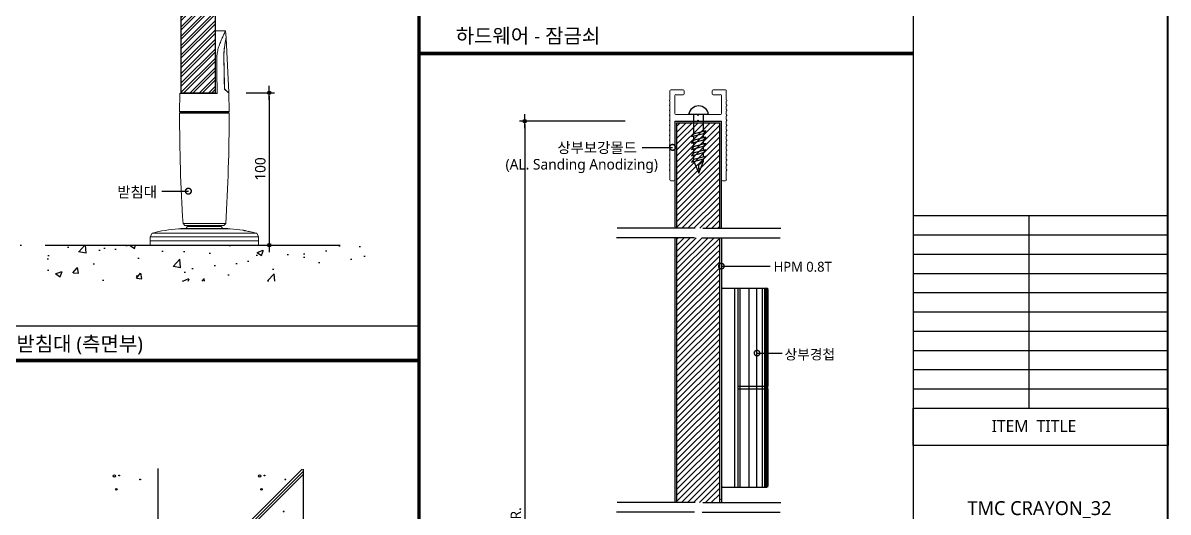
# Model space of a CAD drawing. Extents: x -256 to 8104, y -176 to 5714.
# Drawn here: x 4694 to 7984, y 2333 to 3740 of the extents above; entities that cross this region are included whole.
import ezdxf
from ezdxf.enums import TextEntityAlignment as Align

# ---------------------------------------------------------------- set-up
doc = ezdxf.new("R2010")
doc.units = 0
doc.header["$LTSCALE"] = 30
doc.linetypes.add('CEN', pattern=[62, 60, -1, 0, -1])
doc.linetypes.add('HIDDEN2', pattern=[4.7625, 3.175, -1.5875])
doc.layers.get('0').update_dxf_attribs({"linetype": 'CONTINUOUS'})
doc.layers.get('DEFPOINTS').update_dxf_attribs({"linetype": 'CONTINUOUS'})
for name, color, linetype in [('C', 2, 'CONTINUOUS'), ('curior-0Line', 252, 'CONTINUOUS'), ('DIM', 7, 'CONTINUOUS'), ('FIN', 5, 'CONTINUOUS'), ('HAT', 8, 'CONTINUOUS'), ('TIT', 3, 'CONTINUOUS'), ('기타', 1, 'CONTINUOUS'), ('문자', 3, 'CONTINUOUS'), ('부자재', 4, 'CONTINUOUS'), ('상부보강몰드', 4, 'HIDDEN2'), ('중심선', 1, 'CEN'), ('치수', 1, 'CONTINUOUS'), ('판넬', 2, 'CONTINUOUS'), ('해치', 8, 'CONTINUOUS')]:
    doc.layers.add(name, color=color, linetype=linetype)
doc.styles.add('돋움', font='malgun.ttf')
doc.dimstyles.new('10', dxfattribs={"dimscale": 10, "dimtxt": 3, "dimasz": 1, "dimexe": 1.5, "dimexo": 2, "dimgap": 1, "dimtad": 1, "dimdec": 0, "dimlunit": 6, "dimtxsty": '돋움', "dimblk": 'DIMDOT', "dimcen": -1, "dimdle": 1.5, "dimclrt": 3, "dimazin": 3, "dimtfac": 1, "dimtdec": 0, "dimtix": 1, "dimtmove": 2, "dimatfit": 3, "dimldrblk": 'DIMDOT', "dimarcsym": 0})
pattern_1 = [(45, (110838.018, -6725.627), (-8.55643, 8.55643), [])]

# ---------------------------------------------------------------- blocks, each defined once
blk = doc.blocks.new('DIMDOT')
at = {"linetype": 'Continuous'}
blk.add_line((-2, 0), (2, 0), dxfattribs=at)
for radius in [0.5, 0.25]:
    blk.add_circle((0, 0), radius, dxfattribs=at)
blk = doc.blocks.new('*D871')
at = {"layer": 'DEFPOINTS', "color": 0}
for p in [(124800.2, -3232.6), (124491.5, -5535.8), (124800.2, -5535.8)]:
    blk.add_point(p, dxfattribs=at)
at = {"layer": 'DIM', "color": 0, "lineweight": -2, "ltscale": 10}
for p, q in [((124780.2, -3232.6), (124476.5, -3232.6)), ((124491.5, -3242.6), (124491.5, -5525.8)), ((124780.2, -5535.8), (124476.5, -5535.8))]:
    blk.add_line(p, q, dxfattribs=at)
at = {"layer": 'DIM', "color": 0, "lineweight": -2, "xscale": 10, "yscale": 10, "zscale": 10}
for p, rotation in [((124491.5, -3232.6), 90), ((124491.5, -5535.8), 270)]:
    blk.add_blockref('DIMDOT', p, dxfattribs=dict(at, rotation=rotation))
at = {"layer": 'DIM', "color": 3, "insert": (124466.2, -4384.2), "char_height": 30, "attachment_point": 5, "rotation": 90, "style": '돋움'}
blk.add_mtext('VAR.', dxfattribs=at)
blk = doc.blocks.new('A$C13EB2441')
for p, q in [((0.837, 7.375), (0.837, 14.115)), ((0.837, 6.74), (0.837, 0))]:
    blk.add_line(p, q)
blk = doc.blocks.new('_DOTSMALL')
at = {"color": 0, "linetype": 'ByBlock', "const_width": 0.5}
blk.add_lwpolyline([(-0.0625, 0, 1), (0.0625, 0, 1)], format="xyb", close=True, dxfattribs=at)
blk = doc.blocks.new('A$C63EC304E')
at = {"layer": '치수', "color": 1, "xscale": 2.5, "yscale": 2.5, "zscale": 2.5, "rotation": 234.3098741996962}
blk.add_blockref('_DOTSMALL', (0.31, 0.31), dxfattribs=at)
blk = doc.blocks.new('A$C2BC9653E')
at = {"layer": '치수', "xscale": 0.3333333333333333, "yscale": 0.3333333333333333, "zscale": 0.3333333333333333}
blk.add_blockref('A$C63EC304E', (0, 0), dxfattribs=at)
blk = doc.blocks.new('A$C7FC71301')
at = {"layer": '치수', "rotation": 180}
blk.add_blockref('A$C2BC9653E', (0.208, 0.208), dxfattribs=at)
blk = doc.blocks.new('A$C4A20372B')
at = {"layer": '치수'}
blk.add_blockref('A$C7FC71301', (0, 0), dxfattribs=at)
blk = doc.blocks.new('A$C566469F5')
at = {"layer": '치수'}
blk.add_blockref('A$C4A20372B', (0, 0), dxfattribs=at)
blk = doc.blocks.new('A$C7E317CD4')
at = {"layer": '해치', "xscale": 2, "yscale": 2, "zscale": 2}
blk.add_blockref('A$C566469F5', (0, 0), dxfattribs=at)
blk = doc.blocks.new('A$C601D7F27')
at = {"layer": '치수'}
blk.add_blockref('A$C7E317CD4', (0, 0), dxfattribs=at)
blk = doc.blocks.new('A$C38802C08')
at = {"layer": '치수'}
blk.add_blockref('A$C601D7F27', (0, 0), dxfattribs=at)
blk = doc.blocks.new('*D873')
at = {"layer": 'DEFPOINTS', "color": 0}
for p in [(123671.3, -3150.9), (123614.6, -3589.1), (123757.5, -3589.1)]:
    blk.add_point(p, dxfattribs=at)
at = {"layer": 'DIM', "color": 0, "lineweight": -2, "ltscale": 10}
for p, q in [((123691.3, -3150.9), (123772.5, -3150.9)), ((123757.5, -3160.9), (123757.5, -3579.1)), ((123634.6, -3589.1), (123772.5, -3589.1))]:
    blk.add_line(p, q, dxfattribs=at)
at = {"layer": 'DIM', "color": 0, "lineweight": -2, "xscale": 10, "yscale": 10, "zscale": 10}
for p, rotation in [((123757.5, -3150.9), 90), ((123757.5, -3589.1), 270)]:
    blk.add_blockref('DIMDOT', p, dxfattribs=dict(at, rotation=rotation))
at = {"layer": 'DIM', "color": 3, "insert": (123731.9, -3370), "char_height": 30, "attachment_point": 5, "rotation": 90, "style": '돋움'}
blk.add_mtext('100', dxfattribs=at)
blk = doc.blocks.new('CRAYON_32', base_point=(118355.6, -6689.9))
at = {"layer": 'HAT'}
h = blk.add_hatch(dxfattribs=at)
h.set_pattern_fill('ANSI32', color=256, scale=2, style=0)
h.set_pattern_definition([(45, (110056.944, -6965.801), (-13.470384, 13.470384), []), (45, (110065.925, -6965.801), (-13.470384, 13.470384), [])])
h.paths.add_polyline_path([(123503.4, -3151), (123602.9, -3151), (123602.9, -2836.6), (123503.4, -2836.6)])
at = {"layer": 'HAT', "transparency": 33554687}
h = blk.add_hatch(dxfattribs=at)
h.set_pattern_fill('ANSI31', color=256, scale=3.811219)
h.set_pattern_definition(pattern_1)
h.paths.add_polyline_path([(124981.5, -3540.3), (125002.6, -3540.3), (125051.6, -3540.3), (125051.6, -3237.3), (124927.7, -3237.3), (124927.7, -3540.3)])
at = {"layer": 'HAT'}
h = blk.add_hatch(dxfattribs=at)
h.set_pattern_fill('ANSI31', color=256, scale=3.811219, style=0)
h.set_pattern_definition(pattern_1)
edge = h.paths.add_edge_path()
edge.add_line((125051.6, -3614.4), (124995, -3614.4))
edge.add_arc((124993, -3614.4), 1.99, -54.3099, 0, ccw=False)
edge.add_arc((124993, -3614.4), 1.99, 125.6901, 305.6901, ccw=False)
edge.add_arc((124993, -3614.4), 1.99, 0, 125.6901, ccw=False)
edge.add_line((124995, -3614.4), (125051.6, -3614.4))
edge.add_line((125051.6, -3614.4), (125051.6, -3567.9))
edge.add_line((125051.6, -3567.9), (125041.8, -3567.9))
edge.add_spline(control_points=[(125039.1, -3575.4), (125040, -3572.9), (125040.9, -3570.4), (125041.8, -3567.9)], knot_values=[0, 0, 0, 0, 0.152076, 0.152076, 0.152076, 0.152076], degree=3, periodic=0)
edge.add_line((125041.8, -3567.9), (124989.7, -3567.9))
edge.add_line((124989.7, -3567.9), (124989.7, -4328.8))
edge.add_line((124989.7, -4328.8), (125043.7, -4328.8))
edge.add_spline(control_points=[(125043.7, -4328.8), (125046.7, -4320.4), (125049.6, -4313), (125051.6, -4309.4)], knot_values=[0.152076, 0.152076, 0.152076, 0.152076, 0.673721, 0.673721, 0.673721, 0.673721], degree=3, periodic=0)
edge.add_spline(control_points=[(125053.9, -4328.8), (125054.4, -4319.2), (125055.4, -4304.6), (125052.6, -4307.4), (125051.6, -4309.4)], knot_values=[0.673721, 0.673721, 0.673721, 0.673721, 1.332503, 1.60798, 1.60798, 1.60798, 1.60798], degree=3, periodic=0)
edge.add_line((125051.6, -4309.4), (125051.6, -3614.4))
h.paths.add_polyline_path([(124989.7, -3567.9), (124927.7, -3567.9), (124927.7, -4328.8), (124989.7, -4328.8)])
at = {"layer": '해치'}
h = blk.add_hatch(dxfattribs=at)
h.set_pattern_fill('AR-CONC', color=256, style=0)
h.set_pattern_definition([(50, (121595.11, -5125.81), (182.185, -15.939), [19.05, -209.55]), (355, (121595.11, -5125.81), (-35.243, 191.057), [15.24, -167.64]), (100.451, (121610.3, -5127.14), (146.943, 175.117), [16.19, -178.09]), (46.184, (121595.1, -5075.01), (271.079, -42.042), [28.575, -314.325]), (96.636, (121617.7, -5078.52), (237.404, 247.426), [24.285, -267.135]), (351.184, (121595.1, -5075), (237.405, 247.425), [22.86, -251.46]), (21, (121620.51, -5087.71), (151.615, -102.2655), [19.05, -209.55]), (326, (121620.51, -5087.71), (61.802, 184.188), [15.24, -167.64]), (71.4514, (121633.15, -5096.23), (213.416, 81.923), [16.19, -178.09]), (37.5, (121595.11, -5125.81), (3.0886, 84.555), [0, -165.608, 0, -170.18, 0, -168.275]), (7.5, (121595.11, -5125.81), (66.8197, 100.1806), [0, -97.028, 0, -161.798, 0, -64.135]), (327.5, (121538.47, -5125.81), (135.5906, -5.7287), [0, -63.5, 0, -198.12, 0, -262.89]), (317.5, (121513.07, -5125.81), (148.129, 25.4265), [0, -82.55, 0, -131.572, 0, -186.69])])
h.paths.add_polyline_path([(124074.7, -3692.1), (124074.7, -3589.1), (123024.5, -3589.1), (123024.5, -3692.1)])
at = {"color": 2}
blk.add_line((123113.9, -3589.1), (123961.5, -3589.1), dxfattribs=at)
at = {"color": 8}
blk.add_line((122802.3, -3820.6), (124187.5, -3820.6), dxfattribs=at)
blk.add_line((123855.5, -5009.7), (123855.5, -4232.9))
at = {"color": 8, "const_width": 10}
for points in [[(124187.5, -6689.8), (124187.5, -1151.5)], [(124187.5, -3037.8), (125607.2, -3037.8)], [(118403, -3920.6), (124187.5, -3920.6)]]:
    blk.add_lwpolyline(points, dxfattribs=at)
at = {"color": 2}
for points in [[(118354.9, -1151.5), (125607.2, -1151.5), (125607.2, -6689.8), (118354.9, -6689.8)], [(118354.9, -1151.5), (125607.2, -1151.5), (125607.2, -6689.8), (118354.9, -6689.8)], [(118354.9, -1151.5), (126336.8, -1151.5), (126336.8, -6689.8), (118354.9, -6689.8)]]:
    blk.add_lwpolyline(points, close=True, dxfattribs=at)
at = {"layer": 'C'}
for p, q in [((124927.7, -3237.3), (124927.7, -3540.3)), ((124927.7, -3237.3), (125051.6, -3237.3)), ((124927.7, -3237.3), (125051.6, -3237.3)), ((124927.7, -3237.3), (125051.6, -3237.3)), ((125051.6, -3540.3), (125051.6, -3237.3)), ((124927.7, -3567.9), (124927.7, -4328.8)), ((125051.6, -4328.8), (125051.6, -3567.9))]:
    blk.add_line(p, q, dxfattribs=at)
at = {"layer": 'curior-0Line'}
for p, q in [((125607.2, -1151.5), (125607.2, -6689)), ((125607.6, -3503.9), (126339.7, -3503.9)), ((125939.8, -3503.9), (125939.8, -4057.7)), ((125607.6, -3559.3), (126339.7, -3559.3)), ((125607.6, -3614.7), (126339.7, -3614.7)), ((125607.6, -3670), (126339.7, -3670)), ((125607.6, -3725.4), (126339.7, -3725.4)), ((125607.6, -3780.8), (126339.7, -3780.8)), ((125607.6, -3836.2), (126339.7, -3836.2)), ((125607.6, -3891.5), (126339.7, -3891.5)), ((125607.6, -3946.9), (126339.7, -3946.9)), ((125607.6, -4002.3), (126339.7, -4002.3)), ((125607.6, -4057.7), (126339.7, -4057.7))]:
    blk.add_line(p, q, dxfattribs=at)
for points in [[(126339.7, -1151.5), (125607.2, -1151.5), (125607.2, -6689.8), (126339.7, -6689.8)], [(125607.6, -4057.7), (126339.7, -4057.7), (126339.7, -4165.4), (125607.6, -4165.4)]]:
    blk.add_lwpolyline(points, close=True, dxfattribs=at)
at = {"layer": 'FIN', "color": 4, "linetype": 'Continuous', "lineweight": 15}
for p, q in [((123632.2, -2972.9), (123602.9, -2972.9)), ((123602.9, -2972.9), (123602.9, -3044.5)), ((123633.3, -2993.3), (123632.2, -2972.9)), ((123503.4, -3151), (123501.1, -3153.1)), ((123503.4, -3151), (123602.9, -3151)), ((123642.3, -3204.3), (123641, -3150.9)), ((123502.4, -3206.9), (123639.8, -3206.9)), ((123509.8, -3527.2), (123515.2, -3532.6)), ((123627.1, -3532.6), (123515.2, -3532.6)), ((123522.8, -3534.9), (123517.7, -3540.8)), ((123624.6, -3540.8), (123517.7, -3540.8)), ((123522.8, -3532.6), (123522.8, -3534.9)), ((123522.8, -3534.9), (123619.5, -3534.9)), ((123619.5, -3534.9), (123619.5, -3532.6)), ((123624.6, -3540.8), (123619.5, -3534.9)), ((123627.1, -3532.6), (123632.5, -3527.2)), ((123420.8, -3554.9), (123415.9, -3565.4)), ((123415.9, -3565.4), (123415.9, -3576.3)), ((123415.9, -3576.3), (123415.9, -3589.1)), ((123726.3, -3565.4), (123721.5, -3554.9)), ((123726.3, -3576.3), (123726.3, -3565.4)), ((123726.3, -3589.1), (123726.3, -3576.3)), ((123415.9, -3589.1), (123726.3, -3589.1))]:
    blk.add_line(p, q, dxfattribs=at)
at = {"layer": 'FIN', "linetype": 'Continuous', "lineweight": 15}
for p, q in [((123607.1, -3044.5), (123602.9, -3044.5)), ((123626.8, -3046.5), (123627.1, -3046.5)), ((123627.4, -3071.9), (123627.8, -3071.9)), ((123628.5, -3122.8), (123628.8, -3122.8)), ((123607.5, -3153.1), (123501.1, -3153.1)), ((123628.6, -3137.6), (123629.1, -3137.6)), ((123628.8, -3137.8), (123629.1, -3137.8)), ((123630.8, -3141.9), (123630.3, -3141.9)), ((123640.5, -3150.4), (123641, -3150.4)), ((123499.9, -3204.4), (123642.3, -3204.4)), ((123642.4, -3209.4), (123499.9, -3209.4)), ((123645.4, -3541.9), (123496.8, -3541.9)), ((123498.7, -3541.7), (123643.5, -3541.7)), ((123509.8, -3527.2), (123632.5, -3527.2)), ((123726.3, -3565.4), (123415.9, -3565.4)), ((123726.3, -3576.3), (123415.9, -3576.3)), ((123415.9, -3576.3), (123726.3, -3576.3)), ((123420.8, -3554.9), (123721.5, -3554.9)), ((123428.6, -3590.1), (123428.6, -3589.1)), ((123428.7, -3590.1), (123428.6, -3590.1)), ((123428.7, -3590.1), (123428.7, -3589.1)), ((123439.4, -3590.1), (123428.7, -3590.1)), ((123439.4, -3590.1), (123439.4, -3589.1)), ((123439.5, -3590.1), (123439.4, -3590.1)), ((123439.5, -3590.1), (123439.5, -3589.1)), ((123588.9, -3590.1), (123588.9, -3589.1)), ((123594, -3590.1), (123588.9, -3590.1)), ((123594, -3590.1), (123594, -3589.1)), ((123601.1, -3590.1), (123601.1, -3589.1)), ((123601.2, -3590.1), (123601.2, -3589.1)), ((123601.4, -3590.1), (123601.4, -3589.1)), ((123601.9, -3590.1), (123601.9, -3589.1)), ((123604.1, -3590.1), (123601.9, -3590.1)), ((123604.1, -3590.1), (123604.1, -3589.1)), ((123604.9, -3590.1), (123604.1, -3590.1)), ((123604.9, -3590.1), (123604.9, -3589.1)), ((123605.6, -3590.1), (123604.9, -3590.1)), ((123605.6, -3590.1), (123605.6, -3589.1)), ((123605.9, -3590.1), (123605.6, -3590.1)), ((123605.9, -3590.1), (123605.9, -3589.1)), ((123606, -3590.1), (123605.9, -3590.1)), ((123606.1, -3590.1), (123606.1, -3589.1)), ((123607.7, -3590.1), (123607.7, -3589.1)), ((123609.6, -3590.1), (123609.6, -3589.1)), ((123609.6, -3590.1), (123609.6, -3589.1)), ((123610.3, -3590.1), (123609.7, -3590.1)), ((123610.3, -3590.1), (123610.3, -3589.1)), ((123610.7, -3590.1), (123610.3, -3590.1)), ((123610.7, -3590.1), (123610.7, -3589.1)), ((123611.4, -3590.1), (123610.7, -3590.1)), ((123611.4, -3590.1), (123611.4, -3589.1)), ((123700.7, -3590.1), (123700.7, -3589.1)), ((123702.5, -3590.1), (123702.5, -3589.1)), ((123706.3, -3590.1), (123706.3, -3589.1)), ((123710.2, -3590.1), (123710.2, -3589.1)), ((123712, -3590.1), (123712, -3589.1))]:
    blk.add_line(p, q, dxfattribs=at)
at = {"layer": 'FIN', "color": 4, "linetype": 'Continuous', "lineweight": 15, "flags": 128}
for points in [[(123641.1, -3150.4), (123637.8, -3072.1), (123633.4, -2993.8)], [(123501.1, -3153.1), (123501, -3154.9), (123499.9, -3204.4)]]:
    blk.add_lwpolyline(points, dxfattribs=at)
at = {"layer": 'FIN', "color": 4, "linetype": 'Continuous', "lineweight": 15}
for centre, radius, start, end in [((123502.5, -3204.4), 2.54, 179.2415, 270), ((123502.4, -3209.5), 2.54, 90, 179.3579), ((128541, -3211.9), 5041.1, 179.9718, 183.5859), ((118815.2, -3218.7), 4827.1, 356.3354, 0.1097), ((123639.8, -3204.4), 2.54, 270, 0.7585), ((123639.8, -3209.5), 2.54, 0.6421, 90), ((123522.8, -3922.6), 381.6, 93.8991, 105.5006), ((123498.9, -3543.2), 1.53, 94.7479, 116.6788), ((123522.8, -3831.2), 290.5, 91.0115, 94.7479), ((123619.5, -3831.2), 290.5, 85.2521, 88.9885), ((123643.4, -3543.2), 1.53, 63.3212, 85.2521), ((123619.5, -3922.6), 381.6, 80.5831, 86.1009), ((123619.5, -3922.6), 381.6, 74.4994, 78.127)]:
    blk.add_arc(centre, radius, start, end, dxfattribs=at)
at = {"layer": 'FIN', "linetype": 'Continuous', "lineweight": 15}
for points, knots in [([(123607.1, -3044.5), (123607.4, -3042.1), (123607.9, -3037.3), (123609.3, -3030.1), (123611.1, -3023.1), (123613.3, -3016.1), (123615.7, -3009.3), (123618.4, -3002.6), (123621.1, -2996.1), (123623.8, -2990.1), (123626.4, -2984.7), (123628.5, -2980.2), (123630.2, -2976.7), (123631.4, -2974.4), (123632.1, -2973.1), (123632.1, -2972.9), (123632.2, -2972.9)], [0, 0, 0, 0, 0.0728557, 0.145726, 0.2204904, 0.2952636, 0.3731809, 0.4510923, 0.5310454, 0.610964, 0.6872809, 0.764789, 0.8294418, 0.895744, 0.9479363, 1, 1, 1, 1]), ([(123633.4, -2993.3), (123633.4, -2993.3), (123633.4, -2993.1), (123633.2, -2994), (123632.9, -2995.9), (123632.4, -2998.6), (123631.7, -3002.6), (123630.8, -3007.7), (123629.9, -3013), (123628.8, -3020.2), (123627.8, -3028.6), (123627, -3038.1), (123626.9, -3043.7), (123626.8, -3046.5)], [0, 0, 0, 0, 0.009684, 0.084411, 0.139342, 0.19575, 0.292674, 0.392034, 0.480465, 0.568929, 0.750269, 0.874667, 1, 1, 1, 1]), ([(123633.4, -2993.8), (123633.4, -2993.9), (123633.4, -2994.1), (123633.1, -2995.6), (123632.7, -2997.7), (123632.2, -3001), (123631.4, -3005.2), (123630.7, -3009.6), (123629.7, -3015.7), (123628.5, -3024.2), (123627.5, -3035), (123627.2, -3042.7), (123627.1, -3046.5)], [0, 0, 0, 0, 0.065081, 0.114014, 0.164283, 0.248685, 0.335215, 0.413903, 0.492623, 0.653874, 0.825661, 1, 1, 1, 1]), ([(123607.5, -3153.1), (123607.5, -3152.4), (123607.5, -3133.9), (123607.3, -3097.7), (123607.2, -3062.3), (123607.1, -3044.5)], [0, 0, 0, 0, 0.020119, 0.51001, 1, 1, 1, 1]), ([(123626.8, -3046.5), (123627.1, -3056.7), (123627.6, -3077.6), (123628.2, -3108), (123628.6, -3128.1), (123628.7, -3137.6)], [0, 0, 0, 0, 0.338608, 0.686805, 1, 1, 1, 1]), ([(123627.1, -3046.5), (123627.2, -3050.7), (123627.4, -3057.1), (123627.6, -3065.6), (123627.7, -3069.8), (123627.8, -3071.9)], [0, 0, 0, 0, 0.499998, 0.749999, 1, 1, 1, 1]), ([(123627.8, -3071.9), (123627.9, -3076.2), (123628.1, -3084.7), (123628.4, -3101.6), (123628.7, -3114.3), (123628.8, -3122.8)], [0, 0, 0, 0, 0.250195, 0.500389, 1, 1, 1, 1]), ([(123630.7, -3142.3), (123630.4, -3142), (123629.7, -3141.3), (123629, -3139.8), (123628.8, -3138.5), (123628.7, -3137.8), (123628.7, -3137.6)], [0, 0, 0, 0, 0.3337457, 0.6692692, 0.9101086, 1, 1, 1, 1]), ([(123629.1, -3137.8), (123629.1, -3138.3), (123629.2, -3139.2), (123629.7, -3140.4), (123630.2, -3141.3), (123630.7, -3141.7), (123630.8, -3141.9)], [0, 0, 0, 0, 0.257997, 0.515126, 0.793816, 1, 1, 1, 1]), ([(123630.7, -3142.3), (123632, -3143.4), (123634.6, -3145.5), (123637.8, -3148.2), (123639.8, -3149.9), (123640.8, -3150.7), (123641.2, -3151), (123641, -3150.9), (123641, -3150.9)], [0, 0, 0, 0, 0.2109513, 0.4254062, 0.683951, 0.8181289, 0.9522979, 1, 1, 1, 1]), ([(123630.8, -3141.9), (123632.3, -3143.1), (123635.4, -3145.6), (123638.6, -3148.3), (123640.7, -3150.1), (123640.9, -3150.3), (123641, -3150.4)], [0, 0, 0, 0, 0.25138, 0.508909, 0.760628, 1, 1, 1, 1]), ([(123601.4, -3590.1), (123601.3, -3590.1), (123601.2, -3590.1), (123601.2, -3590.1), (123601.2, -3590.1)], [0, 0, 0, 0, 0.557964, 1, 1, 1, 1]), ([(123601.9, -3590.1), (123601.8, -3590.1), (123601.6, -3590.1), (123601.4, -3590.1), (123601.4, -3590.1)], [0, 0, 0, 0, 0.561741, 1, 1, 1, 1]), ([(123607.7, -3590.1), (123607.4, -3590.1), (123606.8, -3590.1), (123606.4, -3590.1), (123606.1, -3590.1)], [0, 0, 0, 0, 0.560188, 1, 1, 1, 1]), ([(123609.6, -3590.1), (123609.2, -3590.1), (123608.6, -3590.1), (123608, -3590.1), (123607.7, -3590.1)], [0, 0, 0, 0, 0.559958, 1, 1, 1, 1]), ([(123702.5, -3590.1), (123701.9, -3590.1), (123700.9, -3590.1), (123700.8, -3590.1), (123700.7, -3590.1)], [0, 0, 0, 0, 0.558554, 1, 1, 1, 1]), ([(123704, -3590.1), (123703.4, -3590.1), (123702.5, -3590.1), (123701.8, -3590.1), (123701.5, -3590.1)], [0, 0, 0, 0, 0.558511, 1, 1, 1, 1]), ([(123706.3, -3590.1), (123705.6, -3590.1), (123704.2, -3590.1), (123703, -3590.1), (123702.5, -3590.1)], [0, 0, 0, 0, 0.559859, 1, 1, 1, 1]), ([(123710.2, -3590.1), (123709.5, -3590.1), (123708.3, -3590.1), (123707, -3590.1), (123706.3, -3590.1)], [0, 0, 0, 0, 0.558977, 1, 1, 1, 1]), ([(123712, -3590.1), (123711.9, -3590.1), (123711.7, -3590.1), (123710.7, -3590.1), (123710.2, -3590.1)], [0, 0, 0, 0, 0.559094, 1, 1, 1, 1])]:
    blk.add_open_spline(points, degree=3, knots=knots, dxfattribs=at)
at = {"layer": 'FIN', "color": 4, "linetype": 'Continuous', "lineweight": 15}
for points, knots in [([(123602.9, -3044.5), (123602.9, -3050.8), (123602.9, -3062.9), (123602.9, -3080.6), (123602.9, -3098.3), (123602.9, -3115.9), (123602.9, -3133.6), (123602.9, -3145.3), (123602.9, -3151)], [0, 0, 0, 0, 0.175429, 0.342116, 0.500062, 0.672632, 0.839276, 1, 1, 1, 1]), ([(123681.9, -3546.1), (123681.9, -3546.1), (123681.9, -3546.1), (123682, -3546.1), (123682.2, -3546.2), (123682.3, -3546.2)], [0, 0, 0, 0, 0.110152, 0.664814, 1, 1, 1, 1]), ([(123682.3, -3546.2), (123682.5, -3546.2), (123682.9, -3546.3), (123683.7, -3546.4), (123684.5, -3546.6), (123685.3, -3546.7), (123685.7, -3546.8), (123685.8, -3546.8)], [0, 0, 0, 0, 0.2159727, 0.4318558, 0.6498983, 0.8698049, 1, 1, 1, 1]), ([(123688.8, -3547.5), (123688.2, -3547.4), (123687.2, -3547.2), (123686.2, -3547), (123685.8, -3546.9)], [0, 0, 0, 0, 0.585266, 1, 1, 1, 1]), ([(123685.8, -3546.9), (123685.8, -3546.9), (123685.8, -3547), (123685.8, -3547.1), (123685.8, -3547.2)], [0, 0, 0, 0, 0.495973, 1, 1, 1, 1]), ([(123685.8, -3547.2), (123686.2, -3547.3), (123687.2, -3547.5), (123688.2, -3547.6), (123688.8, -3547.8)], [0, 0, 0, 0, 0.405872, 1, 1, 1, 1]), ([(123701, -3550), (123698.9, -3549.6), (123694.8, -3548.7), (123690.7, -3547.9), (123688.8, -3547.5)], [0, 0, 0, 0, 0.528575, 1, 1, 1, 1]), ([(123688.8, -3547.8), (123688.8, -3547.7), (123688.8, -3547.7), (123688.8, -3547.7), (123688.8, -3547.6)], [0, 0, 0, 0, 0.517301, 1, 1, 1, 1]), ([(123688.8, -3547.6), (123690.7, -3548), (123694.8, -3548.8), (123698.9, -3549.7), (123701, -3550.1)], [0, 0, 0, 0, 0.470682, 1, 1, 1, 1]), ([(123701, -3550.1), (123701, -3550.1), (123701, -3550.1), (123701, -3550), (123701, -3550)], [0, 0, 0, 0, 0.529757, 1, 1, 1, 1])]:
    blk.add_open_spline(points, degree=3, knots=knots, dxfattribs=at)
at = {"layer": 'FIN', "linetype": 'Continuous', "lineweight": 15}
for points in [[(123628.8, -3122.8), (123629.1, -3137.6)], [(123602.9, -3151), (123607.5, -3153.1)], [(123629.1, -3137.6), (123629.1, -3137.8)], [(123601.8, -3590.1), (123601.6, -3590.1)]]:
    blk.add_open_spline(points, degree=1, dxfattribs=at)
at = {"layer": 'FIN', "color": 4, "linetype": 'Continuous', "lineweight": 15}
for points in [[(123682.3, -3546.2), (123682, -3546.1)], [(123685.8, -3546.9), (123689, -3547.5)], [(123688.8, -3547.4), (123689, -3547.4)]]:
    blk.add_open_spline(points, degree=1, dxfattribs=at)
at = {"layer": '기타', "color": 1}
for p, q in [((124976.8, -3268.6), (124976.8, -3213.5)), ((125005.3, -3261), (125005.3, -3213.5)), ((124970.3, -3277), (125005.3, -3267.7)), ((124976.6, -3268.7), (124970.3, -3277)), ((124970.4, -3295.4), (125005.4, -3286.1)), ((124976.6, -3287), (124970.4, -3295.4)), ((124976.6, -3268.7), (125011.6, -3259.4)), ((124976.6, -3287), (125011.6, -3277.7)), ((124976.8, -3287), (124976.8, -3275.3)), ((125011.6, -3259.4), (125005.3, -3267.7)), ((125005.3, -3279.4), (125005.3, -3267.7)), ((125005.3, -3297.7), (125005.3, -3286.1)), ((125011.6, -3277.7), (125005.4, -3286.1)), ((124970.4, -3313.7), (125005.4, -3304.4)), ((124976.7, -3305.4), (124970.4, -3313.7)), ((124970.5, -3332), (125005.5, -3322.7)), ((124976.7, -3305.4), (125011.6, -3296.1)), ((124976.7, -3323.7), (125011.7, -3314.4)), ((124976.8, -3305.3), (124976.8, -3293.7)), ((124976.8, -3323.7), (124976.8, -3312)), ((125005.3, -3316.1), (125005.3, -3304.4)), ((125011.6, -3296.1), (125005.4, -3304.4)), ((125011.7, -3314.4), (125005.5, -3322.7)), ((124976.7, -3323.7), (124970.5, -3332)), ((124970.5, -3350.4), (125005.5, -3341.1)), ((124976.8, -3342.1), (124970.5, -3350.4)), ((124976.8, -3342.1), (124976.8, -3330.4)), ((124976.8, -3342.1), (125011.7, -3332.7)), ((124977.5, -3348.6), (124992, -3382.2)), ((125005.3, -3347.4), (124991.1, -3358.6)), ((124992, -3382.2), (125005.3, -3347.4)), ((125005.3, -3334.5), (125005.3, -3322.8)), ((125005.3, -3347.4), (125005.3, -3341.1)), ((125011.7, -3332.7), (125005.5, -3341.1)), ((124991.1, -3358.6), (124992, -3382.2))]:
    blk.add_line(p, q, dxfattribs=at)
blk.add_arc((124991, -3217.7), 28.9, 8.3784, 171.6216, dxfattribs=at)
at = {"layer": '부자재'}
for p, q in [((125056.3, -3716.5), (125056.3, -4280.6)), ((125060.2, -3712.7), (125185.9, -3712.7)), ((125094.5, -3712.7), (125094.5, -4284.4)), ((125104.1, -3712.7), (125104.1, -4284.4)), ((125189.7, -3716.5), (125189.7, -3994.7)), ((125104.1, -3994.7), (125189.7, -3994.7)), ((125104.1, -4002.4), (125189.7, -4002.4)), ((125188.5, -3994.7), (125188.5, -4002.4)), ((125189.7, -4002.4), (125189.7, -4280.6)), ((125060.2, -4284.4), (125185.9, -4284.4))]:
    blk.add_line(p, q, dxfattribs=at)
for centre, start, end in [((125060.2, -3716.5), 90, 180), ((125185.9, -3716.5), 0, 90), ((125060.2, -4280.6), 180, 270), ((125185.9, -4280.6), 270, 0)]:
    blk.add_arc(centre, 3.81, start, end, dxfattribs=at)
at = {"layer": '상부보강몰드', "linetype": 'Continuous', "lineweight": 15}
for p, q in [((124908.7, -3145), (124908.7, -3170.8)), ((124911.5, -3142.1), (124946.8, -3142.1)), ((124925.8, -3156.4), (124946.8, -3156.4)), ((124949.6, -3145), (124949.6, -3153.5)), ((125029.7, -3145), (125029.7, -3153.5)), ((125067.8, -3142.1), (125032.5, -3142.1)), ((125053.5, -3156.4), (125032.5, -3156.4)), ((125070.6, -3145), (125070.6, -3170.8)), ((124908.7, -3175.2), (124908.7, -3185.1)), ((124908.7, -3175.2), (124908.7, -3185.1)), ((124908.7, -3189.5), (124908.7, -3199.4)), ((124908.7, -3189.5), (124908.7, -3199.4)), ((124923, -3210.6), (124923, -3159.2)), ((125056.3, -3210.6), (125056.3, -3159.2)), ((125070.6, -3175.2), (125070.6, -3185.1)), ((125070.6, -3175.2), (125070.6, -3185.1)), ((125070.6, -3189.5), (125070.6, -3199.4)), ((125070.6, -3189.5), (125070.6, -3199.4)), ((124908.7, -3203.8), (124908.7, -3213.7)), ((124908.7, -3203.8), (124908.7, -3213.7)), ((124908.7, -3218.1), (124908.7, -3228)), ((124908.7, -3218.1), (124908.7, -3228)), ((124987.3, -3213.5), (124925.8, -3213.5)), ((124989.7, -3216.4), (124987.3, -3213.5)), ((124992, -3213.5), (124989.7, -3216.4)), ((124992, -3213.5), (125053.5, -3213.5)), ((125070.6, -3203.8), (125070.6, -3213.7)), ((125070.6, -3203.8), (125070.6, -3213.7)), ((125070.6, -3218.1), (125070.6, -3228)), ((125070.6, -3218.1), (125070.6, -3228)), ((124908.7, -3232.4), (124908.7, -3242.3)), ((124908.7, -3232.4), (124908.7, -3242.3)), ((124908.7, -3246.7), (124908.7, -3256.6)), ((124908.7, -3246.7), (124908.7, -3256.6)), ((124923, -3232.6), (124923, -3401.2)), ((124923, -3232.6), (124987.3, -3232.6)), ((124987.3, -3232.6), (124989.7, -3229.7)), ((124989.7, -3229.7), (124992, -3232.6)), ((125056.3, -3232.6), (124992, -3232.6)), ((125056.3, -3232.6), (125056.3, -3401.2)), ((125070.6, -3232.4), (125070.6, -3242.3)), ((125070.6, -3232.4), (125070.6, -3242.3)), ((125070.6, -3246.7), (125070.6, -3256.6)), ((125070.6, -3246.7), (125070.6, -3256.6)), ((124908.7, -3270.9), (124908.7, -3261)), ((124908.7, -3275.3), (124908.7, -3285.2)), ((124908.7, -3299.5), (124908.7, -3289.6)), ((125070.6, -3270.9), (125070.6, -3261)), ((125070.6, -3275.3), (125070.6, -3285.2)), ((125070.6, -3299.5), (125070.6, -3289.6)), ((124908.7, -3313.8), (124908.7, -3303.8)), ((124908.7, -3328.1), (124908.7, -3318.1)), ((125070.6, -3313.8), (125070.6, -3303.8)), ((125070.6, -3328.1), (125070.6, -3318.1)), ((124908.7, -3342.4), (124908.7, -3332.4)), ((124908.7, -3356.6), (124908.7, -3346.7)), ((125070.6, -3342.4), (125070.6, -3332.4)), ((125070.6, -3356.6), (125070.6, -3346.7)), ((124908.7, -3370.9), (124908.7, -3361)), ((124908.7, -3401.2), (124908.7, -3375.3)), ((125070.6, -3370.9), (125070.6, -3361)), ((125070.6, -3401.2), (125070.6, -3375.3)), ((124911.5, -3404.1), (124920.1, -3404.1)), ((125067.8, -3404.1), (125059.2, -3404.1))]:
    blk.add_line(p, q, dxfattribs=at)
for centre, radius, start, end in [((124911.5, -3145), 2.86, 90, 180), ((124911.5, -3145), 2.86, 90, 180), ((124925.8, -3159.2), 2.86, 90, 180), ((124946.8, -3145), 2.86, 0, 90), ((124946.8, -3153.5), 2.86, 270, 0), ((125032.5, -3145), 2.86, 90, 180), ((125032.5, -3153.5), 2.86, 180, 270), ((125053.5, -3159.2), 2.86, 0, 90), ((125067.8, -3145), 2.86, 0, 90), ((125067.8, -3145), 2.86, 0, 90), ((124908.7, -3173), 1.43, 113.5782, 246.4218), ((124908.7, -3173), 1.43, 113.5782, 246.4218), ((124908.7, -3173), 1.43, 113.5782, 246.4218), ((124908.7, -3173), 1.43, 113.5782, 246.4218), ((124908.7, -3187.3), 1.43, 113.5782, 246.4218), ((124908.7, -3187.3), 1.43, 113.5782, 246.4218), ((124908.7, -3187.3), 1.43, 113.5782, 246.4218), ((124908.7, -3187.3), 1.43, 113.5782, 246.4218), ((124907.7, -3170.8), 0.953, 293.5782, 0), ((124907.7, -3170.8), 0.953, 293.5782, 0), ((124907.7, -3170.8), 0.953, 293.5782, 0), ((124907.7, -3170.8), 0.953, 293.5782, 0), ((124907.7, -3175.2), 0.953, 0, 66.4218), ((124907.7, -3175.2), 0.953, 0, 66.4218), ((124907.7, -3175.2), 0.953, 0, 66.4218), ((124907.7, -3175.2), 0.953, 0, 66.4218), ((124907.7, -3185.1), 0.953, 293.5782, 0), ((124907.7, -3185.1), 0.953, 293.5782, 0), ((124907.7, -3185.1), 0.953, 293.5782, 0), ((124907.7, -3185.1), 0.953, 293.5782, 0), ((124907.7, -3189.5), 0.953, 0, 66.4218), ((124907.7, -3189.5), 0.953, 0, 66.4218), ((124907.7, -3189.5), 0.953, 0, 66.4218), ((124907.7, -3189.5), 0.953, 0, 66.4218), ((125071.6, -3170.8), 0.953, 180, 246.4218), ((125071.6, -3170.8), 0.953, 180, 246.4218), ((125071.6, -3170.8), 0.953, 180, 246.4218), ((125071.6, -3170.8), 0.953, 180, 246.4218), ((125071.6, -3175.2), 0.953, 113.5782, 180), ((125071.6, -3175.2), 0.953, 113.5782, 180), ((125071.6, -3175.2), 0.953, 113.5782, 180), ((125071.6, -3175.2), 0.953, 113.5782, 180), ((125071.6, -3185.1), 0.953, 180, 246.4218), ((125071.6, -3185.1), 0.953, 180, 246.4218), ((125071.6, -3185.1), 0.953, 180, 246.4218), ((125071.6, -3185.1), 0.953, 180, 246.4218), ((125071.6, -3189.5), 0.953, 113.5782, 180), ((125071.6, -3189.5), 0.953, 113.5782, 180), ((125071.6, -3189.5), 0.953, 113.5782, 180), ((125071.6, -3189.5), 0.953, 113.5782, 180), ((125070.6, -3173), 1.43, 293.5782, 66.4218), ((125070.6, -3173), 1.43, 293.5782, 66.4218), ((125070.6, -3173), 1.43, 293.5782, 66.4218), ((125070.6, -3173), 1.43, 293.5782, 66.4218), ((125070.6, -3187.3), 1.43, 293.5782, 66.4218), ((125070.6, -3187.3), 1.43, 293.5782, 66.4218), ((125070.6, -3187.3), 1.43, 293.5782, 66.4218), ((125070.6, -3187.3), 1.43, 293.5782, 66.4218), ((124908.7, -3201.6), 1.43, 113.5782, 246.4218), ((124908.7, -3201.6), 1.43, 113.5782, 246.4218), ((124908.7, -3201.6), 1.43, 113.5782, 246.4218), ((124908.7, -3201.6), 1.43, 113.5782, 246.4218), ((124908.7, -3215.9), 1.43, 113.5782, 246.4218), ((124908.7, -3215.9), 1.43, 113.5782, 246.4218), ((124908.7, -3215.9), 1.43, 113.5782, 246.4218), ((124908.7, -3215.9), 1.43, 113.5782, 246.4218), ((124907.7, -3199.4), 0.953, 293.5782, 0), ((124907.7, -3199.4), 0.953, 293.5782, 0), ((124907.7, -3199.4), 0.953, 293.5782, 0), ((124907.7, -3199.4), 0.953, 293.5782, 0), ((124907.7, -3203.8), 0.953, 0, 66.4218), ((124907.7, -3203.8), 0.953, 0, 66.4218), ((124907.7, -3203.8), 0.953, 0, 66.4218), ((124907.7, -3203.8), 0.953, 0, 66.4218), ((124907.7, -3213.7), 0.953, 293.5782, 0), ((124907.7, -3213.7), 0.953, 293.5782, 0), ((124907.7, -3213.7), 0.953, 293.5782, 0), ((124907.7, -3213.7), 0.953, 293.5782, 0), ((124907.7, -3218.1), 0.953, 0, 66.4218), ((124907.7, -3218.1), 0.953, 0, 66.4218), ((124907.7, -3218.1), 0.953, 0, 66.4218), ((124907.7, -3218.1), 0.953, 0, 66.4218), ((124925.8, -3210.6), 2.86, 180, 270), ((125053.5, -3210.6), 2.86, 270, 0), ((125071.6, -3199.4), 0.953, 180, 246.4218), ((125071.6, -3199.4), 0.953, 180, 246.4218), ((125071.6, -3199.4), 0.953, 180, 246.4218), ((125071.6, -3199.4), 0.953, 180, 246.4218), ((125071.6, -3203.8), 0.953, 113.5782, 180), ((125071.6, -3203.8), 0.953, 113.5782, 180), ((125071.6, -3203.8), 0.953, 113.5782, 180), ((125071.6, -3203.8), 0.953, 113.5782, 180), ((125071.6, -3213.7), 0.953, 180, 246.4218), ((125071.6, -3213.7), 0.953, 180, 246.4218), ((125071.6, -3213.7), 0.953, 180, 246.4218), ((125071.6, -3213.7), 0.953, 180, 246.4218), ((125071.6, -3218.1), 0.953, 113.5782, 180), ((125071.6, -3218.1), 0.953, 113.5782, 180), ((125071.6, -3218.1), 0.953, 113.5782, 180), ((125071.6, -3218.1), 0.953, 113.5782, 180), ((125070.6, -3201.6), 1.43, 293.5782, 66.4218), ((125070.6, -3201.6), 1.43, 293.5782, 66.4218), ((125070.6, -3201.6), 1.43, 293.5782, 66.4218), ((125070.6, -3201.6), 1.43, 293.5782, 66.4218), ((125070.6, -3215.9), 1.43, 293.5782, 66.4218), ((125070.6, -3215.9), 1.43, 293.5782, 66.4218), ((125070.6, -3215.9), 1.43, 293.5782, 66.4218), ((125070.6, -3215.9), 1.43, 293.5782, 66.4218), ((124908.7, -3230.2), 1.43, 113.5782, 246.4218), ((124908.7, -3230.2), 1.43, 113.5782, 246.4218), ((124908.7, -3230.2), 1.43, 113.5782, 246.4218), ((124908.7, -3230.2), 1.43, 113.5782, 246.4218), ((124908.7, -3244.5), 1.43, 113.5782, 246.4218), ((124908.7, -3244.5), 1.43, 113.5782, 246.4218), ((124908.7, -3244.5), 1.43, 113.5782, 246.4218), ((124908.7, -3244.5), 1.43, 113.5782, 246.4218), ((124907.7, -3228), 0.953, 293.5782, 0), ((124907.7, -3228), 0.953, 293.5782, 0), ((124907.7, -3228), 0.953, 293.5782, 0), ((124907.7, -3228), 0.953, 293.5782, 0), ((124907.7, -3232.4), 0.953, 0, 66.4218), ((124907.7, -3232.4), 0.953, 0, 66.4218), ((124907.7, -3232.4), 0.953, 0, 66.4218), ((124907.7, -3232.4), 0.953, 0, 66.4218), ((124907.7, -3242.3), 0.953, 293.5782, 0), ((124907.7, -3242.3), 0.953, 293.5782, 0), ((124907.7, -3242.3), 0.953, 293.5782, 0), ((124907.7, -3242.3), 0.953, 293.5782, 0), ((124907.7, -3246.7), 0.953, 0, 66.4218), ((124907.7, -3246.7), 0.953, 0, 66.4218), ((124907.7, -3246.7), 0.953, 0, 66.4218), ((124907.7, -3246.7), 0.953, 0, 66.4218), ((124907.7, -3256.6), 0.953, 293.5782, 0), ((124907.7, -3256.6), 0.953, 293.5782, 0), ((125071.6, -3228), 0.953, 180, 246.4218), ((125071.6, -3228), 0.953, 180, 246.4218), ((125071.6, -3228), 0.953, 180, 246.4218), ((125071.6, -3228), 0.953, 180, 246.4218), ((125071.6, -3232.4), 0.953, 113.5782, 180), ((125071.6, -3232.4), 0.953, 113.5782, 180), ((125071.6, -3232.4), 0.953, 113.5782, 180), ((125071.6, -3232.4), 0.953, 113.5782, 180), ((125071.6, -3242.3), 0.953, 180, 246.4218), ((125071.6, -3242.3), 0.953, 180, 246.4218), ((125071.6, -3242.3), 0.953, 180, 246.4218), ((125071.6, -3242.3), 0.953, 180, 246.4218), ((125071.6, -3246.7), 0.953, 113.5782, 180), ((125071.6, -3246.7), 0.953, 113.5782, 180), ((125071.6, -3246.7), 0.953, 113.5782, 180), ((125071.6, -3246.7), 0.953, 113.5782, 180), ((125071.6, -3256.6), 0.953, 180, 246.4218), ((125071.6, -3256.6), 0.953, 180, 246.4218), ((125070.6, -3230.2), 1.43, 293.5782, 66.4218), ((125070.6, -3230.2), 1.43, 293.5782, 66.4218), ((125070.6, -3230.2), 1.43, 293.5782, 66.4218), ((125070.6, -3230.2), 1.43, 293.5782, 66.4218), ((125070.6, -3244.5), 1.43, 293.5782, 66.4218), ((125070.6, -3244.5), 1.43, 293.5782, 66.4218), ((125070.6, -3244.5), 1.43, 293.5782, 66.4218), ((125070.6, -3244.5), 1.43, 293.5782, 66.4218), ((124908.7, -3258.8), 1.43, 113.5782, 246.4218), ((124908.7, -3258.8), 1.43, 113.5782, 246.4218), ((124908.7, -3273.1), 1.43, 113.5782, 246.4218), ((124908.7, -3273.1), 1.43, 113.5782, 246.4218), ((124908.7, -3287.4), 1.43, 113.5782, 246.4218), ((124907.7, -3261), 0.953, 0, 66.4218), ((124907.7, -3261), 0.953, 0, 66.4218), ((124907.7, -3270.9), 0.953, 293.5782, 0), ((124907.7, -3270.9), 0.953, 293.5782, 0), ((124907.7, -3275.3), 0.953, 0, 66.4218), ((124907.7, -3275.3), 0.953, 0, 66.4218), ((124907.7, -3285.2), 0.953, 293.5782, 0), ((124907.7, -3289.6), 0.953, 0, 66.4218), ((125071.6, -3261), 0.953, 113.5782, 180), ((125071.6, -3261), 0.953, 113.5782, 180), ((125071.6, -3270.9), 0.953, 180, 246.4218), ((125071.6, -3270.9), 0.953, 180, 246.4218), ((125071.6, -3275.3), 0.953, 113.5782, 180), ((125071.6, -3275.3), 0.953, 113.5782, 180), ((125071.6, -3285.2), 0.953, 180, 246.4218), ((125071.6, -3289.6), 0.953, 113.5782, 180), ((125070.6, -3258.8), 1.43, 293.5782, 66.4218), ((125070.6, -3258.8), 1.43, 293.5782, 66.4218), ((125070.6, -3273.1), 1.43, 293.5782, 66.4218), ((125070.6, -3273.1), 1.43, 293.5782, 66.4218), ((125070.6, -3287.4), 1.43, 293.5782, 66.4218), ((124908.7, -3301.7), 1.43, 113.5782, 246.4218), ((124908.7, -3301.7), 1.43, 113.5782, 246.4218), ((124908.7, -3316), 1.43, 113.5782, 246.4218), ((124908.7, -3316), 1.43, 113.5782, 246.4218), ((124907.7, -3299.5), 0.953, 293.5782, 0), ((124907.7, -3299.5), 0.953, 293.5782, 0), ((124907.7, -3303.8), 0.953, 0, 66.4218), ((124907.7, -3303.8), 0.953, 0, 66.4218), ((124907.7, -3313.8), 0.953, 293.5782, 0), ((124907.7, -3313.8), 0.953, 293.5782, 0), ((124907.7, -3318.1), 0.953, 0, 66.4218), ((124907.7, -3318.1), 0.953, 0, 66.4218), ((125071.6, -3299.5), 0.953, 180, 246.4218), ((125071.6, -3299.5), 0.953, 180, 246.4218), ((125071.6, -3303.8), 0.953, 113.5782, 180), ((125071.6, -3303.8), 0.953, 113.5782, 180), ((125071.6, -3313.8), 0.953, 180, 246.4218), ((125071.6, -3313.8), 0.953, 180, 246.4218), ((125071.6, -3318.1), 0.953, 113.5782, 180), ((125071.6, -3318.1), 0.953, 113.5782, 180), ((125070.6, -3301.7), 1.43, 293.5782, 66.4218), ((125070.6, -3301.7), 1.43, 293.5782, 66.4218), ((125070.6, -3316), 1.43, 293.5782, 66.4218), ((125070.6, -3316), 1.43, 293.5782, 66.4218), ((124908.7, -3330.2), 1.43, 113.5782, 246.4218), ((124908.7, -3330.2), 1.43, 113.5782, 246.4218), ((124908.7, -3344.5), 1.43, 113.5782, 246.4218), ((124908.7, -3344.5), 1.43, 113.5782, 246.4218), ((124907.7, -3328.1), 0.953, 293.5782, 0), ((124907.7, -3328.1), 0.953, 293.5782, 0), ((124907.7, -3332.4), 0.953, 0, 66.4218), ((124907.7, -3332.4), 0.953, 0, 66.4218), ((124907.7, -3342.4), 0.953, 293.5782, 0), ((124907.7, -3342.4), 0.953, 293.5782, 0), ((124907.7, -3346.7), 0.953, 0, 66.4218), ((124907.7, -3346.7), 0.953, 0, 66.4218), ((125071.6, -3328.1), 0.953, 180, 246.4218), ((125071.6, -3328.1), 0.953, 180, 246.4218), ((125071.6, -3332.4), 0.953, 113.5782, 180), ((125071.6, -3332.4), 0.953, 113.5782, 180), ((125071.6, -3342.4), 0.953, 180, 246.4218), ((125071.6, -3342.4), 0.953, 180, 246.4218), ((125071.6, -3346.7), 0.953, 113.5782, 180), ((125071.6, -3346.7), 0.953, 113.5782, 180), ((125070.6, -3330.2), 1.43, 293.5782, 66.4218), ((125070.6, -3330.2), 1.43, 293.5782, 66.4218), ((125070.6, -3344.5), 1.43, 293.5782, 66.4218), ((125070.6, -3344.5), 1.43, 293.5782, 66.4218), ((124908.7, -3358.8), 1.43, 113.5782, 246.4218), ((124908.7, -3358.8), 1.43, 113.5782, 246.4218), ((124908.7, -3373.1), 1.43, 113.5782, 246.4218), ((124908.7, -3373.1), 1.43, 113.5782, 246.4218), ((124907.7, -3356.6), 0.953, 293.5782, 0), ((124907.7, -3356.6), 0.953, 293.5782, 0), ((124907.7, -3361), 0.953, 0, 66.4218), ((124907.7, -3361), 0.953, 0, 66.4218), ((124907.7, -3370.9), 0.953, 293.5782, 0), ((124907.7, -3370.9), 0.953, 293.5782, 0), ((124907.7, -3375.3), 0.953, 0, 66.4218), ((124907.7, -3375.3), 0.953, 0, 66.4218), ((125071.6, -3356.6), 0.953, 180, 246.4218), ((125071.6, -3356.6), 0.953, 180, 246.4218), ((125071.6, -3361), 0.953, 113.5782, 180), ((125071.6, -3361), 0.953, 113.5782, 180), ((125071.6, -3370.9), 0.953, 180, 246.4218), ((125071.6, -3370.9), 0.953, 180, 246.4218), ((125071.6, -3375.3), 0.953, 113.5782, 180), ((125071.6, -3375.3), 0.953, 113.5782, 180), ((125070.6, -3358.8), 1.43, 293.5782, 66.4218), ((125070.6, -3358.8), 1.43, 293.5782, 66.4218), ((125070.6, -3373.1), 1.43, 293.5782, 66.4218), ((125070.6, -3373.1), 1.43, 293.5782, 66.4218), ((124911.5, -3401.2), 2.86, 180, 270), ((124920.1, -3401.2), 2.86, 270, 0), ((125059.2, -3401.2), 2.86, 180, 270), ((125067.8, -3401.2), 2.86, 270, 0)]:
    blk.add_arc(centre, radius, start, end, dxfattribs=at)
at = {"layer": '중심선'}
blk.add_line((123437.8, -4230.6), (123437.8, -5962.5), dxfattribs=at)
at = {"layer": '치수'}
for p, q in [((124829.1, -3307.8), (124916.2, -3307.8)), ((123449.1, -3433.8), (123525.1, -3433.8)), ((125055.4, -3649.3), (125196.5, -3649.3)), ((125157.8, -3899.4), (125230.7, -3899.4))]:
    blk.add_line(p, q, dxfattribs=at)
at = {"layer": '판넬', "color": 1}
for p, q in [((125019.6, -3213.5), (124962.5, -3213.5)), ((124923, -3232.6), (124923, -3540.3)), ((124923, -3232.6), (125056.3, -3232.6)), ((125056.3, -3540.3), (125056.3, -3232.6)), ((124923, -3567.9), (124923, -4328.8)), ((125056.3, -3567.9), (125056.3, -4328.8)), ((124923, -3598.6), (124923, -4284.6)), ((125056.3, -3598.6), (125056.3, -4284.6))]:
    blk.add_line(p, q, dxfattribs=at)
blk.add_lwpolyline([(123503.4, -3151), (123602.9, -3151), (123602.9, -2836.6), (123503.4, -2836.6)], close=True, dxfattribs=at)
at = {"layer": '해치', "color": 3}
blk.add_line((124923, -3232.6), (125056.3, -3232.6), dxfattribs=at)
blk.add_line((124923, -3232.6), (125056.3, -3232.6), dxfattribs=at)
at = {"layer": '해치'}
for p, q in [((125109.9, -4284.4), (125109.9, -3712.7)), ((125136.5, -4284.4), (125136.5, -3712.7)), ((125158.2, -4284.4), (125158.2, -3712.7)), ((125174.1, -4284.4), (125174.1, -3712.7)), ((125181.2, -4284.4), (125181.2, -3712.7)), ((125184.9, -4284.4), (125184.9, -3712.7)), ((125187.3, -4284.4), (125187.3, -3712.7)), ((125188.7, -4284.4), (125188.7, -3712.7)), ((125189.2, -3994.7), (125189.2, -3712.7)), ((125189.6, -3994.7), (125189.6, -3712.7)), ((125189.2, -4284.4), (125189.2, -4002.4)), ((125189.6, -4284.4), (125189.6, -4002.4)), ((123699.2, -4386), (123852.4, -4232.9)), ((123716.9, -4386), (123855.5, -4247.4))]:
    blk.add_line(p, q, dxfattribs=at)
at = {"layer": '해치', "color": 2}
blk.add_line((123708.1, -4386), (123855.5, -4238.6), dxfattribs=at)
at = {"layer": '해치'}
for centre, radius in [((123312.6, -4252.5), 3.36), ((123326.5, -4250.9), 1.12), ((123386.5, -4262.8), 1.12), ((123729.7, -4252.5), 3.36), ((123743.6, -4250.9), 1.12), ((123803.6, -4262.8), 1.12), ((123318.2, -4290.8), 2.24), ((123735.3, -4290.8), 2.24), ((123799.1, -4354.6), 1.12)]:
    blk.add_circle(centre, radius, dxfattribs=at)
at = {"xscale": 33.34816454184198, "yscale": 33.34816454184198, "zscale": 33.34816454184198, "rotation": 270}
for p in [(124756.7, -3512.4), (124754.8, -3540), (124756.7, -4300.9), (124754.8, -4328.5)]:
    blk.add_blockref('A$C13EB2441', p, dxfattribs=at)
at = {"layer": '해치', "yscale": 20, "zscale": 20}
for p, xscale in [((124920.4, -3312), -20), ((123521, -3438), 20)]:
    blk.add_blockref('A$C38802C08', p, dxfattribs=dict(at, xscale=xscale))
at = {"layer": '해치', "xscale": -19.0560940239097, "yscale": 19.0560940239097, "zscale": 19.0560940239097, "rotation": 180}
for p in [(125052.4, -3645.3), (125154.8, -3895.4)]:
    blk.add_blockref('A$C38802C08', p, dxfattribs=at)
at = {"layer": 'curior-0Line', "color": 8, "insert": (125832.6, -4091.9), "char_height": 34.554, "width": 397.448, "attachment_point": 1}
blk.add_mtext('{\\fMalgun Gothic|b0|i0|c129|p50;\\C0;ITEM  TITLE}', dxfattribs=at)
at = {"layer": 'curior-0Line', "color": 3, "insert": (125763.3, -4325), "char_height": 40, "width": 510.128, "attachment_point": 1}
blk.add_mtext('{\\f맑은 고딕;TMC CRAYON_32}', dxfattribs=at)
at = {"layer": 'TIT', "style": '돋움'}
for s, p in [('하드웨어 - 잠금쇠', (124708.3, -3008.3)), ('받침대 (측면부)', (123394.6, -3893.7))]:
    blk.add_text(s, height=42, dxfattribs=at).set_placement(p, align=Align.RIGHT)
at = {"layer": '문자', "style": '돋움'}
for s, height, p in [('상부보강몰드', 30.34, (124699.5, -3308.6)), ('(AL. Sanding Anodizing)', 30.337, (124655.3, -3360.6)), ('받침대', 30.34, (123378, -3435.7)), ('상부경첩', 28.9, (125310.4, -3902.8))]:
    blk.add_text(s, height=height, dxfattribs=at).set_placement(p, align=Align.MIDDLE)
blk.add_text('HPM 0.8T', height=28.58, dxfattribs=at).set_placement((125206.7, -3665.4))
at = {"layer": 'DIM', "ltscale": 10}
dim = blk.add_linear_dim(base=(123757.5, -3589.1), p1=(123671.3, -3150.9), p2=(123614.6, -3589.1), angle=90, text='100', dimstyle='10', dxfattribs=at)
dim.commit()
dim.dimension.update_dxf_attribs({"geometry": '*D873', "text_midpoint": (123731.9, -3370)})
dim = blk.add_linear_dim(base=(124491.5, -5535.8), p1=(124800.2, -3232.6), p2=(124800.2, -5535.8), angle=90, text='VAR.', dimstyle='10', override={"dimtxsty": '돋움'}, dxfattribs=at)
dim.commit()
dim.dimension.update_dxf_attribs({"geometry": '*D871', "text_midpoint": (124466.2, -4384.2)})

msp = doc.modelspace()

# ---------------------------------------------------------------- block references
msp.add_blockref('CRAYON_32', (0, 0))

doc.saveas('drawing.dxf')
